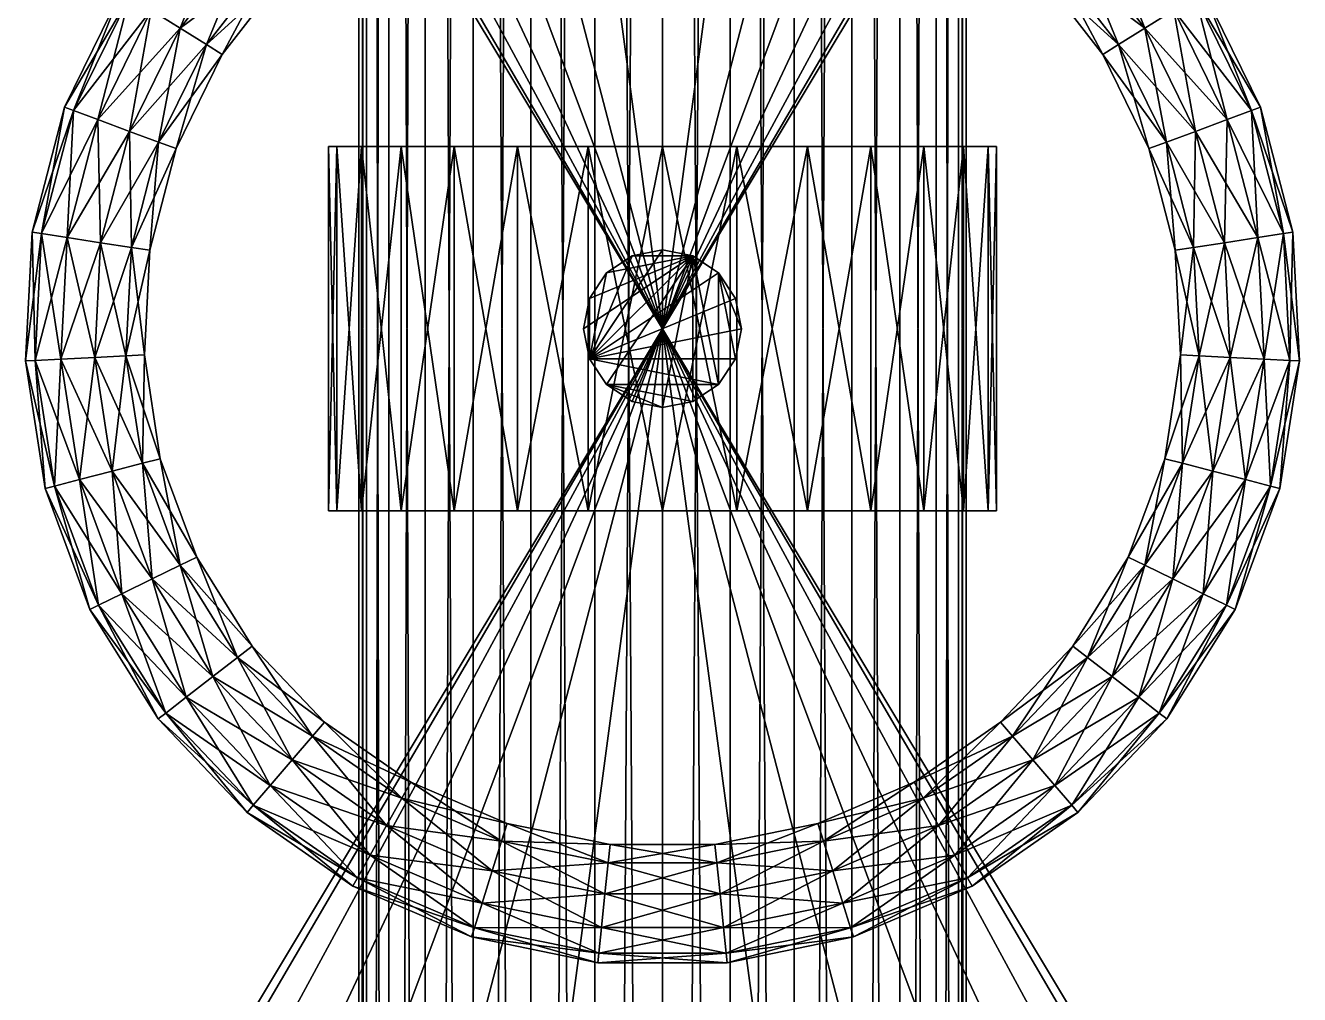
# Model space of a CAD drawing. Header units: millimetres. Extents: x 3500 to 25050, y 1500 to 19500.
# Drawn here: x 12270.2 to 12729.8, y 9759.7 to 10109.4 of the extents above; entities that cross this region are included whole.
import ezdxf

# ---------------------------------------------------------------- set-up
doc = ezdxf.new("R2010")
doc.units = ezdxf.units.MM
for name, color, linetype, true_color in [('3D-PIPE-P-1003', 7, 'Continuous', 0x1fb5a9), ('3D-VALVE', 7, 'Continuous', 0x3a4658), ('3D-VALVE-HANDWHEEL', 7, 'Continuous', 0xd93b3b)]:
    doc.layers.add(name, color=color, linetype=linetype, true_color=true_color)

msp = doc.modelspace()

# ---------------------------------------------------------------- meshes
at = {"layer": '3D-PIPE-P-1003'}
mesh = msp.add_polyface(dxfattribs=at)
corners = [(12609.55, 12000, 600), (12609.55, 8000, 600), (12606.8, 12000, 575.62), (12606.8, 8000, 575.62), (12598.7, 12000, 552.47), (12598.7, 8000, 552.47), (12585.65, 12000, 531.7), (12585.65, 8000, 531.7), (12568.3, 12000, 514.35), (12568.3, 8000, 514.35), (12547.53, 12000, 501.3), (12547.53, 8000, 501.3), (12524.38, 12000, 493.2), (12524.38, 8000, 493.2), (12500, 12000, 490.45), (12500, 8000, 490.45), (12475.62, 12000, 493.2), (12475.62, 8000, 493.2), (12452.47, 12000, 501.3), (12452.47, 8000, 501.3), (12431.7, 12000, 514.35), (12431.7, 8000, 514.35), (12414.35, 12000, 531.7), (12414.35, 8000, 531.7), (12401.3, 12000, 552.47), (12401.3, 8000, 552.47), (12393.2, 12000, 575.62), (12393.2, 8000, 575.62), (12390.45, 12000, 600), (12390.45, 8000, 600), (12393.2, 12000, 624.38), (12393.2, 8000, 624.38), (12401.3, 12000, 647.53), (12401.3, 8000, 647.53), (12414.35, 12000, 668.3), (12414.35, 8000, 668.3), (12431.7, 12000, 685.65), (12431.7, 8000, 685.65), (12452.47, 12000, 698.7), (12452.47, 8000, 698.7), (12475.62, 12000, 706.8), (12475.62, 8000, 706.8), (12500, 12000, 709.55), (12500, 8000, 709.55), (12524.38, 12000, 706.8), (12524.38, 8000, 706.8), (12547.53, 12000, 698.7), (12547.53, 8000, 698.7), (12568.3, 12000, 685.65), (12568.3, 8000, 685.65), (12585.65, 12000, 668.3), (12585.65, 8000, 668.3), (12598.7, 12000, 647.53), (12598.7, 8000, 647.53), (12606.8, 12000, 624.38), (12606.8, 8000, 624.38)]
mesh.append_faces([[corners[k] for k in face] for face in [(0, 1, 2), (1, 3, 2), (2, 3, 4), (3, 5, 4), (4, 5, 6), (5, 7, 6), (6, 7, 8), (7, 9, 8), (8, 9, 10), (9, 11, 10), (10, 11, 12), (11, 13, 12), (12, 13, 14), (13, 15, 14), (14, 15, 16), (15, 17, 16), (16, 17, 18), (17, 19, 18), (18, 19, 20), (19, 21, 20), (20, 21, 22), (21, 23, 22), (22, 23, 24), (23, 25, 24), (24, 25, 26), (25, 27, 26), (26, 27, 28), (27, 29, 28), (28, 29, 30), (29, 31, 30), (30, 31, 32), (31, 33, 32), (32, 33, 34), (33, 35, 34), (34, 35, 36), (35, 37, 36), (36, 37, 38), (37, 39, 38), (38, 39, 40), (39, 41, 40), (40, 41, 42), (41, 43, 42), (42, 43, 44), (43, 45, 44), (44, 45, 46), (45, 47, 46), (46, 47, 48), (47, 49, 48), (48, 49, 50), (49, 51, 50), (50, 51, 52), (51, 53, 52), (52, 53, 54), (53, 55, 54), (54, 55, 0), (55, 1, 0), (2, 4, 0), (4, 6, 0), (0, 6, 54), (54, 6, 52), (52, 6, 50), (50, 6, 48), (48, 6, 46), (46, 6, 44), (44, 6, 42), (42, 6, 40), (40, 6, 38), (38, 6, 36), (36, 6, 34), (34, 6, 32), (32, 6, 30), (30, 6, 28), (28, 6, 26), (26, 6, 24), (6, 8, 24), (8, 10, 24), (10, 12, 24), (12, 14, 24), (14, 16, 24), (16, 18, 24), (18, 20, 24), (22, 24, 20), (55, 53, 1), (53, 51, 1), (1, 51, 3), (3, 51, 5), (5, 51, 7), (7, 51, 9), (9, 51, 11), (11, 51, 13), (13, 51, 15), (15, 51, 17), (17, 51, 19), (19, 51, 21), (21, 51, 23), (23, 51, 25), (25, 51, 27), (27, 51, 29), (29, 51, 31), (31, 51, 33), (51, 49, 33), (49, 47, 33), (47, 45, 33), (45, 43, 33), (43, 41, 33), (41, 39, 33), (39, 37, 33), (35, 33, 37)]])
at = {"layer": '3D-VALVE'}
mesh = msp.add_polyface(dxfattribs=at)
corners = [(12500, 10000, 600), (12329.1, 10284.83, 600), (12333.39, 10284.83, 561.97), (12346.03, 10284.83, 525.85), (12366.39, 10284.83, 493.45), (12393.45, 10284.83, 466.39), (12425.85, 10284.83, 446.03), (12461.97, 10284.83, 433.39), (12500, 10284.83, 429.1), (12500, 10284.83, 770.9), (12461.97, 10284.83, 766.61), (12425.85, 10284.83, 753.97), (12393.45, 10284.83, 733.61), (12366.39, 10284.83, 706.55), (12346.03, 10284.83, 674.15), (12333.39, 10284.83, 638.03), (12412.54, 10254.16, 418.39), (12625.68, 10254.16, 757.6), (12374.32, 10254.16, 442.4), (12342.4, 10254.16, 474.32), (12318.39, 10254.16, 512.54), (12303.48, 10254.16, 555.15), (12298.43, 10254.16, 600), (12303.48, 10254.16, 644.85), (12500, 10065.73, 479.49), (12500, 9934.27, 479.49), (12473.19, 10065.73, 482.52), (12473.19, 9934.27, 482.52), (12447.71, 10065.73, 491.43), (12447.71, 9934.27, 491.43), (12424.87, 10065.73, 505.79), (12424.87, 9934.27, 505.79), (12405.79, 10065.73, 524.87), (12405.79, 9934.27, 524.87), (12391.43, 10065.73, 547.71), (12391.43, 9934.27, 547.71), (12382.52, 10065.73, 573.19), (12382.52, 9934.27, 573.19), (12379.5, 10065.73, 600), (12379.5, 9934.27, 600), (12382.52, 10065.73, 626.81), (12382.52, 9934.27, 626.81), (12391.43, 10065.73, 652.29), (12391.43, 9934.27, 652.29), (12405.79, 10065.73, 675.13), (12405.79, 9934.27, 675.13), (12424.87, 10065.73, 694.21), (12424.87, 9934.27, 694.21), (12447.71, 10065.73, 708.57), (12447.71, 9934.27, 708.57), (12473.19, 10065.73, 717.48), (12473.19, 9934.27, 717.48), (12500, 10065.73, 720.51), (12526.81, 10065.73, 482.52), (12471.52, 10000, 600), (12471.52, 10000, 1103.93), (12473.69, 10010.9, 600), (12473.69, 10010.9, 1103.93), (12479.86, 10020.14, 600), (12479.86, 10020.14, 1103.93), (12489.1, 10026.31, 600), (12489.1, 10026.31, 1103.93), (12500, 10028.48, 600), (12510.9, 10026.31, 600), (12473.69, 9989.1, 600), (12473.69, 9989.1, 1103.93), (12500, 10028.48, 1103.93)]
mesh.append_faces([[corners[k] for k in face] for face in [(0, 1, 2), (0, 2, 3), (0, 3, 4), (0, 4, 5), (0, 5, 6), (0, 6, 7), (0, 7, 8), (0, 9, 10), (0, 10, 11), (0, 11, 12), (0, 12, 13), (0, 13, 14), (0, 14, 15), (0, 15, 1), (16, 17, 18), (18, 17, 19), (19, 17, 20), (20, 17, 21), (21, 17, 22), (22, 17, 23), (24, 25, 26), (26, 27, 28), (28, 29, 30), (30, 31, 32), (32, 33, 34), (34, 35, 36), (36, 37, 38), (38, 39, 40), (40, 41, 42), (42, 43, 44), (44, 45, 46), (46, 47, 48), (48, 49, 50), (50, 51, 52), (50, 53, 48), (48, 53, 46), (46, 53, 44), (44, 53, 42), (42, 53, 40), (40, 53, 38), (38, 53, 36), (36, 53, 34), (34, 53, 32), (32, 53, 30), (30, 53, 28), (53, 24, 28), (26, 28, 24), (54, 55, 56), (55, 57, 56), (56, 57, 58), (57, 59, 58), (58, 59, 60), (59, 61, 60), (60, 61, 62), (60, 63, 58), (58, 63, 56), (56, 63, 54), (54, 63, 64), (57, 65, 59), (59, 65, 61), (61, 65, 66)]])
mesh = msp.add_polyface(dxfattribs=at)
corners = [(12500, 10000, 600), (12500, 10284.83, 429.1), (12538.03, 10284.83, 433.39), (12574.15, 10284.83, 446.03), (12606.55, 10284.83, 466.39), (12633.61, 10284.83, 493.45), (12653.97, 10284.83, 525.85), (12666.61, 10284.83, 561.97), (12670.9, 10284.83, 600), (12666.61, 10284.83, 638.03), (12653.97, 10284.83, 674.15), (12633.61, 10284.83, 706.55), (12606.55, 10284.83, 733.61), (12574.15, 10284.83, 753.97), (12538.03, 10284.83, 766.61), (12500, 10284.83, 770.9), (12657.6, 10254.16, 725.68), (12625.68, 10254.16, 757.6), (12681.61, 10254.16, 687.46), (12696.52, 10254.16, 644.85), (12701.57, 10254.16, 600), (12696.52, 10254.16, 555.15), (12620.5, 10065.73, 600), (12620.5, 9934.27, 600), (12617.48, 10065.73, 573.19), (12617.48, 9934.27, 573.19), (12608.57, 10065.73, 547.71), (12608.57, 9934.27, 547.71), (12594.21, 10065.73, 524.87), (12594.21, 9934.27, 524.87), (12575.13, 10065.73, 505.79), (12575.13, 9934.27, 505.79), (12552.29, 10065.73, 491.43), (12552.29, 9934.27, 491.43), (12526.81, 10065.73, 482.52), (12526.81, 9934.27, 482.52), (12500, 10065.73, 479.49), (12500, 10065.73, 720.51), (12500, 9934.27, 720.51), (12526.81, 10065.73, 717.48), (12526.81, 9934.27, 717.48), (12552.29, 10065.73, 708.57), (12552.29, 9934.27, 708.57), (12575.13, 10065.73, 694.21), (12575.13, 9934.27, 694.21), (12594.21, 10065.73, 675.13), (12594.21, 9934.27, 675.13), (12608.57, 10065.73, 652.29), (12608.57, 9934.27, 652.29), (12617.48, 10065.73, 626.81), (12617.48, 9934.27, 626.81), (12473.19, 10065.73, 717.48), (12500, 10028.48, 600), (12500, 10028.48, 1103.93), (12510.9, 10026.31, 600), (12510.9, 10026.31, 1103.93), (12520.14, 10020.14, 600), (12520.14, 10020.14, 1103.93), (12526.31, 10010.9, 600), (12526.31, 10010.9, 1103.93), (12528.48, 10000, 600), (12528.48, 10000, 1103.93), (12489.1, 10026.31, 1103.93), (12489.1, 10026.31, 600), (12520.14, 9979.86, 600), (12526.31, 9989.1, 600), (12473.69, 9989.1, 1103.93)]
mesh.append_faces([[corners[k] for k in face] for face in [(0, 1, 2), (0, 2, 3), (0, 3, 4), (0, 4, 5), (0, 5, 6), (0, 6, 7), (0, 7, 8), (0, 8, 9), (0, 9, 10), (0, 10, 11), (0, 11, 12), (0, 12, 13), (0, 13, 14), (0, 14, 15), (16, 17, 18), (18, 17, 19), (19, 17, 20), (20, 17, 21), (22, 23, 24), (24, 25, 26), (26, 27, 28), (28, 29, 30), (30, 31, 32), (32, 33, 34), (34, 35, 36), (37, 38, 39), (39, 40, 41), (41, 42, 43), (43, 44, 45), (45, 46, 47), (47, 48, 49), (49, 50, 22), (22, 24, 49), (49, 24, 47), (47, 24, 45), (45, 24, 43), (43, 24, 41), (41, 24, 39), (24, 26, 39), (26, 28, 39), (28, 30, 39), (30, 32, 39), (32, 34, 39), (39, 34, 37), (37, 34, 51), (52, 53, 54), (53, 55, 54), (54, 55, 56), (55, 57, 56), (56, 57, 58), (57, 59, 58), (58, 59, 60), (59, 61, 60), (62, 53, 52), (52, 54, 63), (54, 56, 64), (65, 56, 60), (58, 60, 56), (53, 66, 55), (55, 66, 57), (57, 66, 59)]])
mesh = msp.add_polyface(dxfattribs=at)
corners = [(12500, 10000, 600), (12500, 9715.17, 429.1), (12461.97, 9715.17, 433.39), (12425.85, 9715.17, 446.03), (12393.45, 9715.17, 466.39), (12366.39, 9715.17, 493.45), (12346.03, 9715.17, 525.85), (12333.39, 9715.17, 561.97), (12329.1, 9715.17, 600), (12333.39, 9715.17, 638.03), (12346.03, 9715.17, 674.15), (12366.39, 9715.17, 706.55), (12393.45, 9715.17, 733.61), (12425.85, 9715.17, 753.97), (12461.97, 9715.17, 766.61), (12500, 9715.17, 770.9), (12303.48, 9745.84, 555.15), (12625.68, 9745.84, 442.4), (12318.39, 9745.84, 512.54), (12342.4, 9745.84, 474.32), (12587.46, 9745.84, 418.39), (12544.85, 9745.84, 403.48), (12500, 9745.84, 398.43), (12455.15, 9745.84, 403.48), (12412.54, 9745.84, 418.39), (12374.32, 9745.84, 442.4), (12500, 9934.27, 479.49), (12473.19, 9934.27, 482.52), (12473.19, 10065.73, 482.52), (12447.71, 9934.27, 491.43), (12447.71, 10065.73, 491.43), (12424.87, 9934.27, 505.79), (12424.87, 10065.73, 505.79), (12405.79, 9934.27, 524.87), (12405.79, 10065.73, 524.87), (12391.43, 9934.27, 547.71), (12391.43, 10065.73, 547.71), (12382.52, 9934.27, 573.19), (12382.52, 10065.73, 573.19), (12379.5, 9934.27, 600), (12379.5, 10065.73, 600), (12382.52, 9934.27, 626.81), (12382.52, 10065.73, 626.81), (12391.43, 9934.27, 652.29), (12391.43, 10065.73, 652.29), (12405.79, 9934.27, 675.13), (12405.79, 10065.73, 675.13), (12424.87, 9934.27, 694.21), (12424.87, 10065.73, 694.21), (12447.71, 9934.27, 708.57), (12447.71, 10065.73, 708.57), (12473.19, 9934.27, 717.48), (12473.19, 10065.73, 717.48), (12500, 9934.27, 720.51), (12500, 10065.73, 720.51), (12526.81, 9934.27, 717.48), (12500, 9971.52, 600), (12500, 9971.52, 1103.93), (12489.1, 9973.69, 600), (12489.1, 9973.69, 1103.93), (12479.86, 9979.86, 600), (12479.86, 9979.86, 1103.93), (12473.69, 9989.1, 600), (12473.69, 9989.1, 1103.93), (12471.52, 10000, 600), (12471.52, 10000, 1103.93), (12510.9, 10026.31, 600), (12473.69, 10010.9, 1103.93), (12520.14, 9979.86, 1103.93), (12510.9, 9973.69, 1103.93)]
mesh.append_faces([[corners[k] for k in face] for face in [(0, 1, 2), (0, 2, 3), (0, 3, 4), (0, 4, 5), (0, 5, 6), (0, 6, 7), (0, 7, 8), (0, 8, 9), (0, 9, 10), (0, 10, 11), (0, 11, 12), (0, 12, 13), (0, 13, 14), (0, 14, 15), (16, 17, 18), (18, 17, 19), (20, 21, 19), (21, 22, 19), (22, 23, 19), (23, 24, 19), (25, 19, 24), (26, 27, 28), (27, 29, 30), (29, 31, 32), (31, 33, 34), (33, 35, 36), (35, 37, 38), (37, 39, 40), (39, 41, 42), (41, 43, 44), (43, 45, 46), (45, 47, 48), (47, 49, 50), (49, 51, 52), (51, 53, 54), (39, 37, 41), (41, 37, 43), (43, 37, 45), (45, 37, 47), (47, 37, 49), (49, 37, 51), (37, 35, 51), (35, 33, 51), (33, 31, 51), (31, 29, 51), (29, 27, 51), (51, 27, 53), (53, 27, 55), (56, 57, 58), (57, 59, 58), (58, 59, 60), (59, 61, 60), (60, 61, 62), (61, 63, 62), (62, 63, 64), (63, 65, 64), (62, 66, 60), (60, 66, 58), (65, 63, 67), (63, 61, 68), (69, 61, 57), (59, 57, 61)]])
mesh = msp.add_polyface(dxfattribs=at)
corners = [(12500, 10000, 600), (12670.9, 9715.17, 600), (12666.61, 9715.17, 561.97), (12653.97, 9715.17, 525.85), (12633.61, 9715.17, 493.45), (12606.55, 9715.17, 466.39), (12574.15, 9715.17, 446.03), (12538.03, 9715.17, 433.39), (12500, 9715.17, 429.1), (12500, 9715.17, 770.9), (12538.03, 9715.17, 766.61), (12574.15, 9715.17, 753.97), (12606.55, 9715.17, 733.61), (12633.61, 9715.17, 706.55), (12653.97, 9715.17, 674.15), (12666.61, 9715.17, 638.03), (12625.68, 9745.84, 757.6), (12625.68, 9745.84, 442.4), (12587.46, 9745.84, 781.61), (12544.85, 9745.84, 796.52), (12500, 9745.84, 801.57), (12455.15, 9745.84, 796.52), (12587.46, 9745.84, 418.39), (12342.4, 9745.84, 474.32), (12620.5, 9934.27, 600), (12617.48, 9934.27, 573.19), (12617.48, 10065.73, 573.19), (12608.57, 9934.27, 547.71), (12608.57, 10065.73, 547.71), (12594.21, 9934.27, 524.87), (12594.21, 10065.73, 524.87), (12575.13, 9934.27, 505.79), (12575.13, 10065.73, 505.79), (12552.29, 9934.27, 491.43), (12552.29, 10065.73, 491.43), (12526.81, 9934.27, 482.52), (12526.81, 10065.73, 482.52), (12500, 9934.27, 479.49), (12500, 10065.73, 479.49), (12500, 9934.27, 720.51), (12526.81, 9934.27, 717.48), (12526.81, 10065.73, 717.48), (12552.29, 9934.27, 708.57), (12552.29, 10065.73, 708.57), (12575.13, 9934.27, 694.21), (12575.13, 10065.73, 694.21), (12594.21, 9934.27, 675.13), (12594.21, 10065.73, 675.13), (12608.57, 9934.27, 652.29), (12608.57, 10065.73, 652.29), (12617.48, 9934.27, 626.81), (12617.48, 10065.73, 626.81), (12620.5, 10065.73, 600), (12473.19, 9934.27, 482.52), (12528.48, 10000, 600), (12528.48, 10000, 1103.93), (12526.31, 9989.1, 600), (12526.31, 9989.1, 1103.93), (12520.14, 9979.86, 600), (12520.14, 9979.86, 1103.93), (12510.9, 9973.69, 600), (12510.9, 9973.69, 1103.93), (12500, 9971.52, 600), (12500, 9971.52, 1103.93), (12489.1, 9973.69, 600), (12510.9, 10026.31, 600), (12520.14, 10020.14, 600), (12526.31, 10010.9, 1103.93), (12473.69, 9989.1, 1103.93), (12479.86, 9979.86, 1103.93)]
mesh.append_faces([[corners[k] for k in face] for face in [(0, 1, 2), (0, 2, 3), (0, 3, 4), (0, 4, 5), (0, 5, 6), (0, 6, 7), (0, 7, 8), (0, 9, 10), (0, 10, 11), (0, 11, 12), (0, 12, 13), (0, 13, 14), (0, 14, 15), (0, 15, 1), (16, 17, 18), (18, 17, 19), (19, 17, 20), (20, 17, 21), (17, 22, 23), (24, 25, 26), (25, 27, 28), (27, 29, 30), (29, 31, 32), (31, 33, 34), (33, 35, 36), (35, 37, 38), (39, 40, 41), (40, 42, 43), (42, 44, 45), (44, 46, 47), (46, 48, 49), (48, 50, 51), (50, 24, 52), (40, 53, 42), (42, 53, 44), (44, 53, 46), (46, 53, 48), (48, 53, 50), (50, 53, 24), (24, 53, 25), (25, 53, 27), (27, 53, 29), (29, 53, 31), (31, 53, 33), (53, 37, 33), (35, 33, 37), (54, 55, 56), (55, 57, 56), (56, 57, 58), (57, 59, 58), (58, 59, 60), (59, 61, 60), (60, 61, 62), (61, 63, 62), (64, 65, 62), (62, 65, 60), (60, 65, 58), (58, 66, 56), (67, 68, 55), (55, 68, 57), (57, 68, 59), (59, 69, 61)]])
at = {"layer": '3D-VALVE-HANDWHEEL'}
mesh = msp.add_polyface(dxfattribs=at)
corners = [(12284.27, 10079.9, 1103.93), (12307.72, 10119.85, 1115.78), (12304.77, 10121.69, 1103.93), (12287.53, 10078.69, 1115.78), (12315.63, 10114.92, 1123.86), (12296.28, 10075.45, 1123.86), (12326, 10108.45, 1125.62), (12307.74, 10071.21, 1125.62), (12335.54, 10102.51, 1120.49), (12318.27, 10067.31, 1120.49), (12341.2, 10098.98, 1110.1), (12324.53, 10064.99, 1110.1), (12341.2, 10098.98, 1097.76), (12324.53, 10064.99, 1097.76), (12335.54, 10102.51, 1087.37), (12318.27, 10067.31, 1087.37), (12326, 10108.45, 1082.24), (12307.74, 10071.21, 1082.24), (12315.63, 10114.92, 1084), (12296.28, 10075.45, 1084), (12307.72, 10119.85, 1092.08), (12287.53, 10078.69, 1092.08), (12335.78, 10156.1, 1115.78), (12342.54, 10149.68, 1123.86), (12351.4, 10141.26, 1125.62), (12359.54, 10133.52, 1120.49), (12364.38, 10128.92, 1110.1), (12364.38, 10128.92, 1097.76), (12359.54, 10133.52, 1087.37), (12351.4, 10141.26, 1082.24), (12342.54, 10149.68, 1084), (12335.78, 10156.1, 1092.08), (12333.26, 10158.5, 1103.93), (12389.29, 10159.06, 1120.49), (12393.1, 10153.58, 1110.1), (12393.1, 10153.58, 1097.76), (12389.29, 10159.06, 1087.37)]
mesh.append_faces([[corners[k] for k in face] for face in [(0, 1, 2), (0, 3, 1), (3, 4, 1), (3, 5, 4), (5, 6, 4), (5, 7, 6), (7, 8, 6), (7, 9, 8), (9, 10, 8), (11, 12, 10), (13, 14, 12), (15, 16, 14), (15, 17, 16), (17, 18, 16), (17, 19, 18), (19, 20, 18), (19, 21, 20), (21, 2, 20), (21, 0, 2), (2, 1, 22), (1, 23, 22), (1, 4, 23), (4, 24, 23), (4, 6, 24), (6, 25, 24), (6, 8, 25), (8, 26, 25), (8, 10, 26), (10, 27, 26), (10, 12, 27), (12, 28, 27), (12, 14, 28), (14, 29, 28), (14, 16, 29), (16, 30, 29), (16, 18, 30), (18, 31, 30), (18, 20, 31), (20, 2, 32), (24, 25, 33), (25, 26, 34), (26, 27, 35), (27, 28, 36)]])
mesh = msp.add_polyface(dxfattribs=at)
corners = [(12610.71, 10159.06, 1120.49), (12635.62, 10128.92, 1110.1), (12640.46, 10133.52, 1120.49), (12606.9, 10153.58, 1110.1), (12635.62, 10128.92, 1097.76), (12606.9, 10153.58, 1097.76), (12640.46, 10133.52, 1087.37), (12610.71, 10159.06, 1087.37), (12648.6, 10141.26, 1082.24), (12666.74, 10158.5, 1103.93), (12692.28, 10119.85, 1115.78), (12695.23, 10121.69, 1103.93), (12664.22, 10156.1, 1115.78), (12684.37, 10114.92, 1123.86), (12657.46, 10149.68, 1123.86), (12674, 10108.45, 1125.62), (12648.6, 10141.26, 1125.62), (12664.46, 10102.51, 1120.49), (12658.8, 10098.98, 1110.1), (12658.8, 10098.98, 1097.76), (12664.46, 10102.51, 1087.37), (12674, 10108.45, 1082.24), (12684.37, 10114.92, 1084), (12657.46, 10149.68, 1084), (12692.28, 10119.85, 1092.08), (12664.22, 10156.1, 1092.08), (12712.47, 10078.69, 1115.78), (12715.73, 10079.9, 1103.93), (12703.72, 10075.45, 1123.86), (12692.26, 10071.21, 1125.62), (12681.73, 10067.31, 1120.49), (12675.47, 10064.99, 1110.1), (12675.47, 10064.99, 1097.76), (12681.73, 10067.31, 1087.37), (12692.26, 10071.21, 1082.24), (12703.72, 10075.45, 1084), (12712.47, 10078.69, 1092.08)]
mesh.append_faces([[corners[k] for k in face] for face in [(0, 1, 2), (3, 4, 1), (5, 6, 4), (7, 8, 6), (9, 10, 11), (12, 13, 10), (12, 14, 13), (14, 15, 13), (14, 16, 15), (16, 17, 15), (16, 2, 17), (2, 18, 17), (2, 1, 18), (1, 19, 18), (1, 4, 19), (4, 20, 19), (4, 6, 20), (6, 21, 20), (6, 8, 21), (8, 22, 21), (8, 23, 22), (23, 24, 22), (23, 25, 24), (25, 11, 24), (11, 26, 27), (11, 10, 26), (10, 28, 26), (10, 13, 28), (13, 29, 28), (13, 15, 29), (15, 30, 29), (15, 17, 30), (17, 18, 31), (18, 19, 32), (19, 20, 33), (20, 34, 33), (20, 21, 34), (21, 35, 34), (21, 22, 35), (22, 36, 35), (22, 24, 36), (24, 27, 36), (24, 11, 27)]])
mesh = msp.add_polyface(dxfattribs=at)
corners = [(12270.24, 9988.35, 1103.93), (12276.04, 10034.31, 1115.78), (12272.6, 10034.84, 1103.93), (12273.71, 9988.52, 1115.78), (12285.26, 10032.9, 1123.86), (12283.03, 9989, 1123.86), (12297.34, 10031.05, 1125.62), (12295.24, 9989.62, 1125.62), (12308.44, 10029.35, 1120.49), (12306.45, 9990.18, 1120.49), (12315.04, 10028.34, 1110.1), (12313.12, 9990.52, 1110.1), (12315.04, 10028.34, 1097.76), (12313.12, 9990.52, 1097.76), (12308.44, 10029.35, 1087.37), (12306.45, 9990.18, 1087.37), (12297.34, 10031.05, 1082.24), (12295.24, 9989.62, 1082.24), (12285.26, 10032.9, 1084), (12283.03, 9989, 1084), (12276.04, 10034.31, 1092.08), (12273.71, 9988.52, 1092.08), (12287.53, 10078.69, 1115.78), (12284.27, 10079.9, 1103.93), (12296.28, 10075.45, 1123.86), (12307.74, 10071.21, 1125.62), (12318.27, 10067.31, 1120.49), (12324.53, 10064.99, 1110.1), (12324.53, 10064.99, 1097.76), (12318.27, 10067.31, 1087.37), (12307.74, 10071.21, 1082.24), (12296.28, 10075.45, 1084), (12287.53, 10078.69, 1092.08), (12341.2, 10098.98, 1110.1), (12341.2, 10098.98, 1097.76), (12335.54, 10102.51, 1087.37)]
mesh.append_faces([[corners[k] for k in face] for face in [(0, 1, 2), (0, 3, 1), (3, 4, 1), (3, 5, 4), (5, 6, 4), (7, 8, 6), (9, 10, 8), (11, 12, 10), (13, 14, 12), (15, 16, 14), (15, 17, 16), (17, 18, 16), (17, 19, 18), (19, 20, 18), (19, 21, 20), (21, 2, 20), (21, 0, 2), (2, 22, 23), (2, 1, 22), (1, 24, 22), (1, 4, 24), (4, 25, 24), (4, 6, 25), (6, 26, 25), (6, 8, 26), (8, 27, 26), (8, 10, 27), (10, 28, 27), (10, 12, 28), (12, 29, 28), (12, 14, 29), (14, 30, 29), (14, 16, 30), (16, 31, 30), (16, 18, 31), (18, 32, 31), (18, 20, 32), (20, 23, 32), (20, 2, 23), (26, 27, 33), (27, 28, 34), (28, 29, 35)]])
mesh = msp.add_polyface(dxfattribs=at)
corners = [(12664.46, 10102.51, 1120.49), (12675.47, 10064.99, 1110.1), (12681.73, 10067.31, 1120.49), (12658.8, 10098.98, 1110.1), (12675.47, 10064.99, 1097.76), (12658.8, 10098.98, 1097.76), (12681.73, 10067.31, 1087.37), (12715.73, 10079.9, 1103.93), (12723.96, 10034.31, 1115.78), (12727.4, 10034.84, 1103.93), (12712.47, 10078.69, 1115.78), (12714.74, 10032.9, 1123.86), (12703.72, 10075.45, 1123.86), (12702.66, 10031.05, 1125.62), (12692.26, 10071.21, 1125.62), (12691.56, 10029.35, 1120.49), (12684.96, 10028.34, 1110.1), (12684.96, 10028.34, 1097.76), (12691.56, 10029.35, 1087.37), (12702.66, 10031.05, 1082.24), (12692.26, 10071.21, 1082.24), (12714.74, 10032.9, 1084), (12703.72, 10075.45, 1084), (12723.96, 10034.31, 1092.08), (12712.47, 10078.69, 1092.08), (12726.29, 9988.52, 1115.78), (12729.76, 9988.35, 1103.93), (12716.97, 9989, 1123.86), (12704.76, 9989.62, 1125.62), (12693.55, 9990.18, 1120.49), (12686.88, 9990.52, 1110.1), (12686.88, 9990.52, 1097.76), (12693.55, 9990.18, 1087.37), (12704.76, 9989.62, 1082.24), (12716.97, 9989, 1084), (12726.29, 9988.52, 1092.08)]
mesh.append_faces([[corners[k] for k in face] for face in [(0, 1, 2), (3, 4, 1), (5, 6, 4), (7, 8, 9), (7, 10, 8), (10, 11, 8), (10, 12, 11), (12, 13, 11), (12, 14, 13), (14, 15, 13), (14, 2, 15), (2, 16, 15), (2, 1, 16), (1, 17, 16), (1, 4, 17), (4, 18, 17), (4, 6, 18), (6, 19, 18), (6, 20, 19), (20, 21, 19), (20, 22, 21), (22, 23, 21), (22, 24, 23), (24, 9, 23), (24, 7, 9), (9, 25, 26), (9, 8, 25), (8, 27, 25), (8, 11, 27), (11, 28, 27), (11, 13, 28), (13, 29, 28), (13, 15, 29), (15, 16, 30), (16, 17, 31), (17, 18, 32), (18, 19, 33), (19, 21, 34), (21, 35, 34), (21, 23, 35), (23, 26, 35), (23, 9, 26)]])
mesh = msp.add_polyface(dxfattribs=at)
corners = [(12293.46, 9898.69, 1103.93), (12280.66, 9943.21, 1115.78), (12277.29, 9942.34, 1103.93), (12296.58, 9900.22, 1115.78), (12289.69, 9945.55, 1123.86), (12304.96, 9904.33, 1123.86), (12301.52, 9948.61, 1125.62), (12315.93, 9909.71, 1125.62), (12312.39, 9951.42, 1120.49), (12326.01, 9914.65, 1120.49), (12318.85, 9953.1, 1110.1), (12332, 9917.59, 1110.1), (12318.85, 9953.1, 1097.76), (12332, 9917.59, 1097.76), (12312.39, 9951.42, 1087.37), (12326.01, 9914.65, 1087.37), (12301.52, 9948.61, 1082.24), (12315.93, 9909.71, 1082.24), (12289.69, 9945.55, 1084), (12304.96, 9904.33, 1084), (12280.66, 9943.21, 1092.08), (12296.58, 9900.22, 1092.08), (12273.71, 9988.52, 1115.78), (12270.24, 9988.35, 1103.93), (12283.03, 9989, 1123.86), (12295.24, 9989.62, 1125.62), (12306.45, 9990.18, 1120.49), (12313.12, 9990.52, 1110.1), (12313.12, 9990.52, 1097.76), (12306.45, 9990.18, 1087.37), (12295.24, 9989.62, 1082.24), (12283.03, 9989, 1084), (12273.71, 9988.52, 1092.08), (12297.34, 10031.05, 1125.62), (12308.44, 10029.35, 1120.49), (12315.04, 10028.34, 1110.1), (12315.04, 10028.34, 1097.76), (12308.44, 10029.35, 1087.37)]
mesh.append_faces([[corners[k] for k in face] for face in [(0, 1, 2), (3, 4, 1), (5, 6, 4), (7, 8, 6), (7, 9, 8), (9, 10, 8), (9, 11, 10), (11, 12, 10), (11, 13, 12), (13, 14, 12), (13, 15, 14), (15, 16, 14), (15, 17, 16), (17, 18, 16), (19, 20, 18), (21, 2, 20), (2, 22, 23), (2, 1, 22), (1, 24, 22), (1, 4, 24), (4, 25, 24), (4, 6, 25), (6, 26, 25), (6, 8, 26), (8, 27, 26), (8, 10, 27), (10, 28, 27), (10, 12, 28), (12, 29, 28), (12, 14, 29), (14, 30, 29), (14, 16, 30), (16, 31, 30), (16, 18, 31), (18, 32, 31), (18, 20, 32), (20, 23, 32), (20, 2, 23), (24, 25, 33), (25, 26, 34), (26, 27, 35), (27, 28, 36), (28, 29, 37)]])
mesh = msp.add_polyface(dxfattribs=at)
corners = [(12691.56, 10029.35, 1120.49), (12686.88, 9990.52, 1110.1), (12693.55, 9990.18, 1120.49), (12684.96, 10028.34, 1110.1), (12686.88, 9990.52, 1097.76), (12684.96, 10028.34, 1097.76), (12693.55, 9990.18, 1087.37), (12691.56, 10029.35, 1087.37), (12704.76, 9989.62, 1082.24), (12702.66, 10031.05, 1082.24), (12716.97, 9989, 1084), (12729.76, 9988.35, 1103.93), (12719.34, 9943.21, 1115.78), (12722.71, 9942.34, 1103.93), (12726.29, 9988.52, 1115.78), (12710.31, 9945.55, 1123.86), (12716.97, 9989, 1123.86), (12698.48, 9948.61, 1125.62), (12704.76, 9989.62, 1125.62), (12687.61, 9951.42, 1120.49), (12681.15, 9953.1, 1110.1), (12681.15, 9953.1, 1097.76), (12687.61, 9951.42, 1087.37), (12698.48, 9948.61, 1082.24), (12710.31, 9945.55, 1084), (12719.34, 9943.21, 1092.08), (12726.29, 9988.52, 1092.08), (12703.42, 9900.22, 1115.78), (12695.04, 9904.33, 1123.86), (12684.07, 9909.71, 1125.62), (12673.99, 9914.65, 1120.49), (12668, 9917.59, 1110.1), (12668, 9917.59, 1097.76), (12673.99, 9914.65, 1087.37), (12684.07, 9909.71, 1082.24), (12695.04, 9904.33, 1084), (12703.42, 9900.22, 1092.08), (12706.54, 9898.69, 1103.93)]
mesh.append_faces([[corners[k] for k in face] for face in [(0, 1, 2), (3, 4, 1), (5, 6, 4), (7, 8, 6), (9, 10, 8), (11, 12, 13), (11, 14, 12), (14, 15, 12), (14, 16, 15), (16, 17, 15), (16, 18, 17), (18, 19, 17), (18, 2, 19), (2, 20, 19), (2, 1, 20), (1, 21, 20), (1, 4, 21), (4, 22, 21), (4, 6, 22), (6, 23, 22), (6, 8, 23), (8, 24, 23), (8, 10, 24), (10, 25, 24), (10, 26, 25), (26, 13, 25), (26, 11, 13), (13, 12, 27), (12, 15, 28), (15, 17, 29), (17, 30, 29), (17, 19, 30), (19, 31, 30), (19, 20, 31), (20, 32, 31), (20, 21, 32), (21, 33, 32), (21, 22, 33), (22, 34, 33), (22, 23, 34), (23, 24, 35), (24, 25, 36), (25, 13, 37)]])
mesh = msp.add_polyface(dxfattribs=at)
corners = [(12352.41, 9828.08, 1115.78), (12328.21, 9867.02, 1123.86), (12320.83, 9861.31, 1115.78), (12358.49, 9835.16, 1123.86), (12337.87, 9874.5, 1125.62), (12366.45, 9844.43, 1125.62), (12346.75, 9881.38, 1120.49), (12373.77, 9852.96, 1120.49), (12352.03, 9885.46, 1110.1), (12378.11, 9858.02, 1110.1), (12352.03, 9885.46, 1097.76), (12378.11, 9858.02, 1097.76), (12346.75, 9881.38, 1087.37), (12373.77, 9852.96, 1087.37), (12337.87, 9874.5, 1082.24), (12366.45, 9844.43, 1082.24), (12328.21, 9867.02, 1084), (12358.49, 9835.16, 1084), (12320.83, 9861.31, 1092.08), (12318.08, 9859.18, 1103.93), (12296.58, 9900.22, 1115.78), (12293.46, 9898.69, 1103.93), (12304.96, 9904.33, 1123.86), (12315.93, 9909.71, 1125.62), (12326.01, 9914.65, 1120.49), (12332, 9917.59, 1110.1), (12332, 9917.59, 1097.76), (12326.01, 9914.65, 1087.37), (12315.93, 9909.71, 1082.24), (12304.96, 9904.33, 1084), (12296.58, 9900.22, 1092.08), (12280.66, 9943.21, 1115.78), (12289.69, 9945.55, 1123.86), (12301.52, 9948.61, 1125.62), (12289.69, 9945.55, 1084), (12280.66, 9943.21, 1092.08), (12277.29, 9942.34, 1103.93)]
mesh.append_faces([[corners[k] for k in face] for face in [(0, 1, 2), (3, 4, 1), (5, 6, 4), (5, 7, 6), (7, 8, 6), (7, 9, 8), (9, 10, 8), (9, 11, 10), (11, 12, 10), (11, 13, 12), (13, 14, 12), (13, 15, 14), (15, 16, 14), (17, 18, 16), (19, 20, 21), (19, 2, 20), (2, 22, 20), (2, 1, 22), (1, 23, 22), (1, 4, 23), (4, 24, 23), (4, 6, 24), (6, 25, 24), (6, 8, 25), (8, 26, 25), (8, 10, 26), (10, 27, 26), (10, 12, 27), (12, 28, 27), (12, 14, 28), (14, 29, 28), (14, 16, 29), (16, 30, 29), (16, 18, 30), (18, 21, 30), (18, 19, 21), (21, 20, 31), (20, 22, 32), (22, 23, 33), (28, 29, 34), (29, 30, 35), (30, 21, 36)]])
mesh = msp.add_polyface(dxfattribs=at)
corners = [(12722.71, 9942.34, 1103.93), (12703.42, 9900.22, 1115.78), (12706.54, 9898.69, 1103.93), (12719.34, 9943.21, 1115.78), (12695.04, 9904.33, 1123.86), (12710.31, 9945.55, 1123.86), (12684.07, 9909.71, 1125.62), (12698.48, 9948.61, 1082.24), (12695.04, 9904.33, 1084), (12684.07, 9909.71, 1082.24), (12710.31, 9945.55, 1084), (12703.42, 9900.22, 1092.08), (12719.34, 9943.21, 1092.08), (12679.17, 9861.31, 1115.78), (12681.92, 9859.18, 1103.93), (12671.79, 9867.02, 1123.86), (12662.13, 9874.5, 1125.62), (12653.25, 9881.38, 1120.49), (12673.99, 9914.65, 1120.49), (12647.97, 9885.46, 1110.1), (12668, 9917.59, 1110.1), (12647.97, 9885.46, 1097.76), (12668, 9917.59, 1097.76), (12653.25, 9881.38, 1087.37), (12673.99, 9914.65, 1087.37), (12662.13, 9874.5, 1082.24), (12671.79, 9867.02, 1084), (12679.17, 9861.31, 1092.08), (12641.51, 9835.16, 1123.86), (12633.55, 9844.43, 1125.62), (12626.23, 9852.96, 1120.49), (12621.89, 9858.02, 1110.1), (12621.89, 9858.02, 1097.76), (12626.23, 9852.96, 1087.37), (12633.55, 9844.43, 1082.24), (12641.51, 9835.16, 1084), (12647.59, 9828.08, 1092.08)]
mesh.append_faces([[corners[k] for k in face] for face in [(0, 1, 2), (3, 4, 1), (5, 6, 4), (7, 8, 9), (10, 11, 8), (12, 2, 11), (2, 13, 14), (2, 1, 13), (1, 15, 13), (1, 4, 15), (4, 16, 15), (4, 6, 16), (6, 17, 16), (6, 18, 17), (18, 19, 17), (18, 20, 19), (20, 21, 19), (20, 22, 21), (22, 23, 21), (22, 24, 23), (24, 25, 23), (24, 9, 25), (9, 26, 25), (9, 8, 26), (8, 27, 26), (8, 11, 27), (11, 14, 27), (11, 2, 14), (13, 15, 28), (15, 16, 29), (16, 30, 29), (16, 17, 30), (17, 31, 30), (17, 19, 31), (19, 32, 31), (19, 21, 32), (21, 33, 32), (21, 23, 33), (23, 34, 33), (23, 25, 34), (25, 26, 35), (26, 27, 36)]])
mesh = msp.add_polyface(dxfattribs=at)
corners = [(12431.13, 9780.5, 1103.93), (12390.04, 9801.89, 1115.78), (12388.35, 9798.85, 1103.93), (12432.17, 9783.81, 1115.78), (12394.57, 9810.05, 1123.86), (12434.96, 9792.72, 1123.86), (12400.5, 9820.74, 1125.62), (12438.62, 9804.38, 1125.62), (12405.95, 9830.55, 1120.49), (12441.98, 9815.09, 1120.49), (12409.19, 9836.39, 1110.1), (12441.98, 9815.09, 1087.37), (12400.5, 9820.74, 1082.24), (12405.95, 9830.55, 1087.37), (12438.62, 9804.38, 1082.24), (12394.57, 9810.05, 1084), (12434.96, 9792.72, 1084), (12390.04, 9801.89, 1092.08), (12432.17, 9783.81, 1092.08), (12352.41, 9828.08, 1115.78), (12350.15, 9825.44, 1103.93), (12358.49, 9835.16, 1123.86), (12366.45, 9844.43, 1125.62), (12373.77, 9852.96, 1120.49), (12378.11, 9858.02, 1110.1), (12378.11, 9858.02, 1097.76), (12409.19, 9836.39, 1097.76), (12373.77, 9852.96, 1087.37), (12366.45, 9844.43, 1082.24), (12358.49, 9835.16, 1084), (12352.41, 9828.08, 1092.08), (12320.83, 9861.31, 1115.78), (12318.08, 9859.18, 1103.93), (12328.21, 9867.02, 1123.86), (12337.87, 9874.5, 1125.62), (12328.21, 9867.02, 1084), (12320.83, 9861.31, 1092.08)]
mesh.append_faces([[corners[k] for k in face] for face in [(0, 1, 2), (0, 3, 1), (3, 4, 1), (5, 6, 4), (7, 8, 6), (9, 10, 8), (11, 12, 13), (14, 15, 12), (16, 17, 15), (16, 18, 17), (18, 2, 17), (18, 0, 2), (2, 19, 20), (2, 1, 19), (1, 21, 19), (1, 4, 21), (4, 22, 21), (4, 6, 22), (6, 23, 22), (6, 8, 23), (8, 24, 23), (8, 10, 24), (10, 25, 24), (10, 26, 25), (26, 27, 25), (26, 13, 27), (13, 28, 27), (13, 12, 28), (12, 29, 28), (12, 15, 29), (15, 30, 29), (15, 17, 30), (17, 20, 30), (17, 2, 20), (20, 31, 32), (20, 19, 31), (19, 21, 33), (21, 22, 34), (28, 29, 35), (29, 30, 36), (30, 32, 36), (30, 20, 32)]])
mesh = msp.add_polyface(dxfattribs=at)
corners = [(12681.92, 9859.18, 1103.93), (12647.59, 9828.08, 1115.78), (12649.85, 9825.44, 1103.93), (12679.17, 9861.31, 1115.78), (12641.51, 9835.16, 1123.86), (12671.79, 9867.02, 1123.86), (12633.55, 9844.43, 1125.62), (12662.13, 9874.5, 1082.24), (12641.51, 9835.16, 1084), (12633.55, 9844.43, 1082.24), (12671.79, 9867.02, 1084), (12647.59, 9828.08, 1092.08), (12679.17, 9861.31, 1092.08), (12609.96, 9801.89, 1115.78), (12611.65, 9798.85, 1103.93), (12605.43, 9810.05, 1123.86), (12599.5, 9820.74, 1125.62), (12594.05, 9830.55, 1120.49), (12626.23, 9852.96, 1120.49), (12590.81, 9836.39, 1110.1), (12621.89, 9858.02, 1110.1), (12590.81, 9836.39, 1097.76), (12621.89, 9858.02, 1097.76), (12594.05, 9830.55, 1087.37), (12626.23, 9852.96, 1087.37), (12599.5, 9820.74, 1082.24), (12605.43, 9810.05, 1084), (12609.96, 9801.89, 1092.08), (12567.83, 9783.81, 1115.78), (12568.87, 9780.5, 1103.93), (12565.04, 9792.72, 1123.86), (12561.38, 9804.38, 1125.62), (12558.02, 9815.09, 1120.49), (12556.02, 9821.46, 1110.1), (12558.02, 9815.09, 1087.37), (12561.38, 9804.38, 1082.24), (12565.04, 9792.72, 1084), (12567.83, 9783.81, 1092.08)]
mesh.append_faces([[corners[k] for k in face] for face in [(0, 1, 2), (0, 3, 1), (3, 4, 1), (5, 6, 4), (7, 8, 9), (10, 11, 8), (12, 2, 11), (12, 0, 2), (2, 13, 14), (2, 1, 13), (1, 15, 13), (1, 4, 15), (4, 16, 15), (4, 6, 16), (6, 17, 16), (6, 18, 17), (18, 19, 17), (18, 20, 19), (20, 21, 19), (20, 22, 21), (22, 23, 21), (22, 24, 23), (24, 25, 23), (24, 9, 25), (9, 26, 25), (9, 8, 26), (8, 27, 26), (8, 11, 27), (11, 14, 27), (11, 2, 14), (14, 28, 29), (14, 13, 28), (13, 30, 28), (13, 15, 30), (15, 16, 31), (16, 17, 32), (17, 19, 33), (21, 23, 34), (23, 25, 35), (25, 26, 36), (26, 27, 37), (27, 29, 37), (27, 14, 29)]])
mesh = msp.add_polyface(dxfattribs=at)
corners = [(12523.27, 9771.12, 1103.93), (12477.08, 9774.59, 1115.78), (12476.73, 9771.12, 1103.93), (12522.92, 9774.59, 1115.78), (12478.02, 9783.87, 1123.86), (12521.98, 9783.87, 1123.86), (12479.26, 9796.03, 1125.62), (12520.74, 9796.03, 1125.62), (12480.39, 9807.2, 1120.49), (12519.61, 9807.2, 1120.49), (12481.07, 9813.84, 1110.1), (12518.93, 9813.84, 1110.1), (12481.07, 9813.84, 1097.76), (12518.93, 9813.84, 1097.76), (12480.39, 9807.2, 1087.37), (12519.61, 9807.2, 1087.37), (12479.26, 9796.03, 1082.24), (12520.74, 9796.03, 1082.24), (12478.02, 9783.87, 1084), (12521.98, 9783.87, 1084), (12477.08, 9774.59, 1092.08), (12522.92, 9774.59, 1092.08), (12432.17, 9783.81, 1115.78), (12431.13, 9780.5, 1103.93), (12434.96, 9792.72, 1123.86), (12438.62, 9804.38, 1125.62), (12441.98, 9815.09, 1120.49), (12443.98, 9821.46, 1110.1), (12443.98, 9821.46, 1097.76), (12441.98, 9815.09, 1087.37), (12438.62, 9804.38, 1082.24), (12434.96, 9792.72, 1084), (12432.17, 9783.81, 1092.08), (12394.57, 9810.05, 1123.86), (12400.5, 9820.74, 1125.62), (12405.95, 9830.55, 1120.49), (12409.19, 9836.39, 1110.1), (12409.19, 9836.39, 1097.76), (12405.95, 9830.55, 1087.37), (12400.5, 9820.74, 1082.24), (12394.57, 9810.05, 1084)]
mesh.append_faces([[corners[k] for k in face] for face in [(0, 1, 2), (3, 4, 1), (5, 6, 4), (7, 8, 6), (9, 10, 8), (11, 12, 10), (13, 14, 12), (15, 16, 14), (17, 18, 16), (19, 20, 18), (21, 2, 20), (2, 22, 23), (2, 1, 22), (1, 24, 22), (1, 4, 24), (4, 25, 24), (4, 6, 25), (6, 26, 25), (6, 8, 26), (8, 27, 26), (8, 10, 27), (10, 28, 27), (10, 12, 28), (12, 29, 28), (12, 14, 29), (14, 30, 29), (14, 16, 30), (16, 31, 30), (16, 18, 31), (18, 32, 31), (18, 20, 32), (20, 23, 32), (20, 2, 23), (22, 24, 33), (24, 25, 34), (25, 26, 35), (26, 27, 36), (27, 37, 36), (27, 28, 37), (28, 38, 37), (28, 29, 38), (29, 30, 39), (30, 31, 40)]])
mesh = msp.add_polyface(dxfattribs=at)
corners = [(12605.43, 9810.05, 1123.86), (12561.38, 9804.38, 1125.62), (12565.04, 9792.72, 1123.86), (12599.5, 9820.74, 1125.62), (12558.02, 9815.09, 1120.49), (12594.05, 9830.55, 1120.49), (12556.02, 9821.46, 1110.1), (12590.81, 9836.39, 1110.1), (12556.02, 9821.46, 1097.76), (12590.81, 9836.39, 1097.76), (12558.02, 9815.09, 1087.37), (12594.05, 9830.55, 1087.37), (12561.38, 9804.38, 1082.24), (12599.5, 9820.74, 1082.24), (12565.04, 9792.72, 1084), (12605.43, 9810.05, 1084), (12567.83, 9783.81, 1092.08), (12568.87, 9780.5, 1103.93), (12522.92, 9774.59, 1115.78), (12523.27, 9771.12, 1103.93), (12567.83, 9783.81, 1115.78), (12521.98, 9783.87, 1123.86), (12520.74, 9796.03, 1125.62), (12519.61, 9807.2, 1120.49), (12518.93, 9813.84, 1110.1), (12518.93, 9813.84, 1097.76), (12519.61, 9807.2, 1087.37), (12520.74, 9796.03, 1082.24), (12521.98, 9783.87, 1084), (12522.92, 9774.59, 1092.08), (12477.08, 9774.59, 1115.78), (12478.02, 9783.87, 1123.86), (12479.26, 9796.03, 1125.62), (12480.39, 9807.2, 1120.49), (12481.07, 9813.84, 1110.1), (12481.07, 9813.84, 1097.76), (12480.39, 9807.2, 1087.37), (12479.26, 9796.03, 1082.24), (12478.02, 9783.87, 1084), (12477.08, 9774.59, 1092.08), (12476.73, 9771.12, 1103.93)]
mesh.append_faces([[corners[k] for k in face] for face in [(0, 1, 2), (3, 4, 1), (5, 6, 4), (7, 8, 6), (7, 9, 8), (9, 10, 8), (11, 12, 10), (13, 14, 12), (15, 16, 14), (17, 18, 19), (17, 20, 18), (20, 21, 18), (20, 2, 21), (2, 22, 21), (2, 1, 22), (1, 23, 22), (1, 4, 23), (4, 24, 23), (4, 6, 24), (6, 25, 24), (6, 8, 25), (8, 26, 25), (8, 10, 26), (10, 27, 26), (10, 12, 27), (12, 28, 27), (12, 14, 28), (14, 29, 28), (14, 16, 29), (16, 19, 29), (16, 17, 19), (19, 18, 30), (18, 21, 31), (21, 22, 32), (22, 23, 33), (23, 24, 34), (24, 25, 35), (25, 26, 36), (26, 27, 37), (27, 28, 38), (28, 29, 39), (29, 19, 40)]])

doc.saveas('drawing.dxf')
